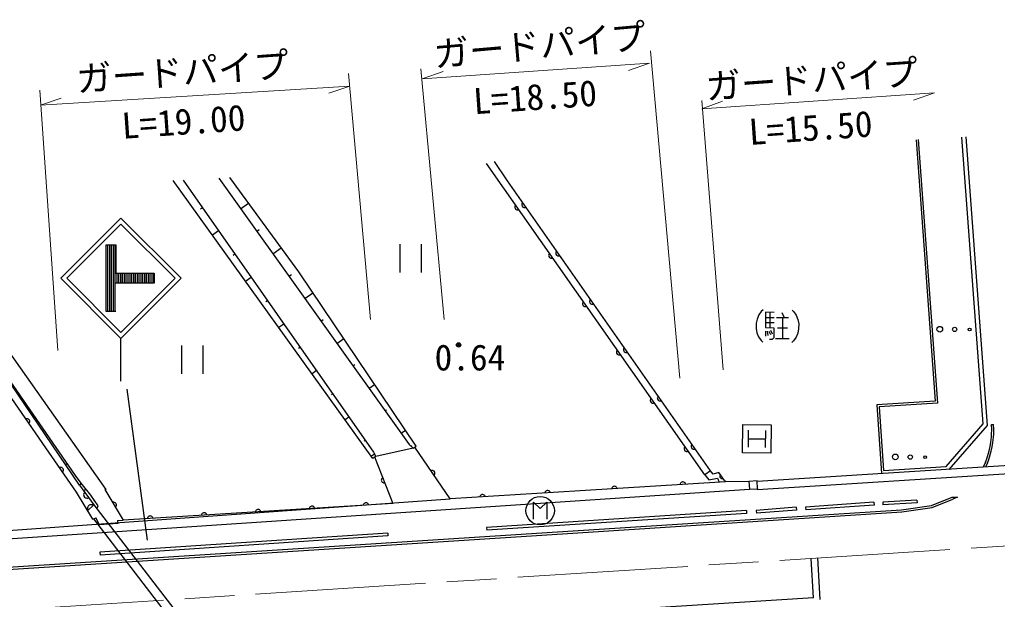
# Model space of a CAD drawing. Units: millimetres, scale not verified. Extents: x 40000 to 680000, y 20000 to 380000.
# Drawn here: x 370754 to 439641, y 278548 to 319404 of the extents above; entities that cross this region are included whole.
import ezdxf
from ezdxf.enums import TextEntityAlignment as Align

# ---------------------------------------------------------------- set-up
doc = ezdxf.new("R2010")
doc.units = ezdxf.units.MM
doc.header["$LTSCALE"] = 1000
doc.linetypes.add('CHAIN', pattern=[18.5, 12, -1.5, 3.5, -1.5])
for name, color, linetype, lineweight in [('M-BGD', 7, 'Continuous', 25), ('M-BGD-EXST', 7, 'Continuous', 25), ('M-BMK', 2, 'CHAIN', 13), ('M-STR-HTXT', 7, 'Continuous', 13), ('M-STR-STRC', 7, 'Continuous', 25)]:
    doc.layers.add(name, color=color, linetype=linetype, lineweight=lineweight)
doc.styles.add('ＭＳ ゴシック', font='')
doc.styles.get('ＭＳ ゴシック').set_extended_font_data('MS Gothic')

msp = doc.modelspace()

# ---------------------------------------------------------------- linework, layer by layer
at = {"layer": 'M-BGD'}
for p, q in [((433912, 310938), (435247, 292514)), ((434061, 310946), (435407, 292374)), ((438628, 290914), (437128, 311115)), ((438936, 290811), (437428, 311132)), ((405117, 308047), (404207, 309396)), ((419022, 287323), (403649, 309271)), ((395647, 288490), (381566, 308054)), ((382274, 308093), (395676, 288927)), ((384781, 308231), (398191, 289464)), ((390425, 301620), (385560, 308274)), ((419431, 287610), (405117, 308047)), ((360308, 306895), (372591, 289239)), ((374687, 287272), (361132, 306937)), ((376866, 286302), (362257, 306990)), ((383631, 306151), (383493, 306054)), ((386328, 306066), (386884, 306463)), ((405650, 306261), (405640, 306205)), ((405640, 306205), (405644, 306158)), ((405644, 306158), (405658, 306110)), ((405669, 306303), (405650, 306261)), ((405658, 306110), (405695, 306057)), ((405699, 306344), (405669, 306303)), ((405695, 306057), (405735, 306027)), ((405735, 306027), (405778, 306008)), ((405778, 306008), (405834, 305998)), ((405834, 305998), (405880, 306002)), ((405880, 306002), (405929, 306016)), ((406146, 306424), (406136, 306369)), ((406136, 306369), (406139, 306322)), ((406139, 306322), (406154, 306274)), ((406165, 306467), (406146, 306424)), ((406154, 306274), (406190, 306221)), ((406195, 306508), (406165, 306467)), ((406190, 306221), (406231, 306191)), ((406231, 306191), (406274, 306172)), ((406274, 306172), (406329, 306162)), ((406329, 306162), (406376, 306166)), ((406376, 306166), (406424, 306180)), ((384778, 304511), (384338, 304202)), ((387457, 304485), (387629, 304608)), ((388587, 302904), (389178, 303325)), ((397542, 303574), (397542, 301574)), ((399062, 301574), (399062, 303574)), ((385926, 302870), (385800, 302783)), ((408036, 302854), (408026, 302799)), ((408026, 302799), (408029, 302752)), ((408029, 302752), (408044, 302704)), ((408055, 302897), (408036, 302854)), ((408044, 302704), (408080, 302651)), ((408085, 302938), (408055, 302897)), ((408080, 302651), (408121, 302621)), ((408121, 302621), (408164, 302602)), ((408164, 302602), (408219, 302592)), ((408219, 302592), (408266, 302596)), ((408266, 302596), (408314, 302610)), ((408531, 303018), (408522, 302963)), ((408522, 302963), (408525, 302916)), ((408525, 302916), (408539, 302868)), ((408550, 303061), (408531, 303018)), ((408539, 302868), (408576, 302815)), ((408581, 303102), (408550, 303061)), ((408576, 302815), (408617, 302785)), ((408617, 302785), (408659, 302766)), ((408659, 302766), (408715, 302756)), ((408715, 302756), (408762, 302759)), ((408762, 302759), (408810, 302774)), ((387073, 301230), (386677, 300953)), ((389717, 301322), (389899, 301453)), ((398685, 289356), (390425, 301620)), ((374974, 286605), (365523, 300537)), ((390847, 299741), (391416, 300148)), ((410966, 299695), (410936, 299655)), ((388220, 299590), (388108, 299511)), ((410422, 299448), (410412, 299392)), ((410412, 299392), (410415, 299346)), ((410415, 299346), (410429, 299297)), ((410441, 299491), (410422, 299448)), ((410429, 299297), (410466, 299245)), ((410471, 299531), (410441, 299491)), ((410466, 299245), (410507, 299215)), ((410507, 299215), (410549, 299196)), ((410549, 299196), (410605, 299186)), ((410605, 299186), (410652, 299189)), ((410652, 299189), (410700, 299204)), ((410917, 299612), (410907, 299556)), ((410907, 299556), (410911, 299510)), ((410911, 299510), (410925, 299461)), ((410936, 299655), (410917, 299612)), ((410925, 299461), (410962, 299409)), ((410962, 299409), (411002, 299379)), ((411002, 299379), (411045, 299360)), ((411045, 299360), (411101, 299350)), ((411101, 299350), (411147, 299353)), ((411147, 299353), (411196, 299368)), ((422703, 298303), (422640, 298003)), ((422826, 298602), (422703, 298303)), ((423008, 298840), (422826, 298602)), ((423129, 298959), (423008, 298840)), ((423307, 298778), (423298, 297698)), ((423304, 298418), (423904, 298412)), ((423907, 298772), (423307, 298778)), ((423607, 298775), (423598, 297695)), ((424084, 298411), (424924, 298403)), ((424447, 298768), (424624, 298406)), ((424504, 298407), (424491, 296907)), ((425169, 298941), (425288, 298820)), ((425288, 298820), (425465, 298579)), ((425465, 298579), (425583, 298278)), ((389367, 297949), (389016, 297704)), ((391977, 298160), (392134, 298273)), ((422640, 298003), (422637, 297643)), ((422637, 297643), (422695, 297343)), ((423298, 297698), (423898, 297692)), ((423301, 298058), (423901, 298052)), ((423898, 297692), (423891, 296972)), ((424138, 297690), (424858, 297684)), ((425637, 297617), (425574, 297318)), ((425583, 298278), (425640, 297977)), ((425640, 297977), (425637, 297617)), ((393107, 296579), (393588, 296923)), ((422695, 297343), (422812, 297042)), ((422812, 297042), (422990, 296800)), ((423296, 297458), (423292, 297098)), ((423416, 297457), (423473, 297156)), ((423536, 297455), (423653, 297214)), ((423656, 297514), (423774, 297273)), ((423891, 296972), (423770, 296853)), ((424971, 296903), (424011, 296911)), ((425452, 297019), (425270, 296780)), ((425574, 297318), (425452, 297019)), ((382166, 296440), (382166, 294440)), ((383686, 294440), (383686, 296440)), ((390514, 296309), (390415, 296240)), ((413322, 296249), (413303, 296206)), ((413352, 296289), (413322, 296249)), ((422990, 296800), (423109, 296679)), ((423770, 296853), (423590, 296855)), ((425270, 296780), (425149, 296661)), ((412807, 296042), (412798, 295986)), ((412798, 295986), (412801, 295940)), ((412801, 295940), (412815, 295891)), ((412826, 296085), (412807, 296042)), ((412815, 295891), (412852, 295839)), ((412856, 296125), (412826, 296085)), ((412852, 295839), (412893, 295809)), ((412893, 295809), (412935, 295790)), ((412935, 295790), (412991, 295780)), ((412991, 295780), (413037, 295783)), ((413037, 295783), (413086, 295798)), ((413303, 296206), (413293, 296150)), ((413293, 296150), (413296, 296104)), ((413296, 296104), (413311, 296055)), ((413311, 296055), (413348, 296003)), ((413348, 296003), (413388, 295973)), ((413388, 295973), (413431, 295954)), ((413431, 295954), (413487, 295944)), ((413487, 295944), (413533, 295947)), ((413533, 295947), (413582, 295962)), ((394236, 294998), (394368, 295092)), ((391661, 294669), (391355, 294454)), ((395366, 293417), (395761, 293698)), ((392808, 293028), (392723, 292969)), ((415689, 292800), (415679, 292744)), ((415708, 292842), (415689, 292800)), ((415738, 292883), (415708, 292842)), ((415193, 292636), (415183, 292580)), ((415183, 292580), (415187, 292534)), ((415187, 292534), (415201, 292485)), ((415212, 292678), (415193, 292636)), ((415201, 292485), (415238, 292433)), ((415242, 292719), (415212, 292678)), ((415238, 292433), (415278, 292402)), ((415278, 292402), (415321, 292383)), ((415321, 292383), (415377, 292374)), ((415377, 292374), (415423, 292377)), ((415423, 292377), (415472, 292391)), ((415679, 292744), (415682, 292698)), ((415682, 292698), (415697, 292649)), ((415697, 292649), (415733, 292597)), ((415733, 292597), (415774, 292566)), ((415774, 292566), (415817, 292547)), ((415817, 292547), (415872, 292538)), ((415872, 292538), (415919, 292541)), ((415919, 292541), (415967, 292555)), ((435247, 292514), (431144, 292254)), ((431144, 292254), (431479, 287420)), ((435407, 292374), (431304, 292114)), ((431304, 292114), (431614, 287637)), ((371823, 291417), (371746, 291364)), ((396496, 291835), (396601, 291911)), ((371231, 291277), (371183, 291263)), ((371278, 291280), (371231, 291277)), ((371333, 291270), (371278, 291280)), ((371376, 291251), (371333, 291270)), ((371416, 291221), (371376, 291251)), ((371411, 290934), (371441, 290975)), ((371453, 291168), (371416, 291221)), ((371441, 290975), (371460, 291017)), ((371467, 291120), (371453, 291168)), ((371460, 291017), (371470, 291073)), ((371470, 291073), (371467, 291120)), ((393955, 291388), (393693, 291205)), ((436020, 287910), (438628, 290914)), ((436246, 287713), (438936, 290811)), ((439216, 290877), (439366, 290885)), ((439236, 290518), (439216, 290877)), ((439386, 290521), (439366, 290885)), ((397626, 290254), (397933, 290474)), ((439220, 290001), (439233, 290197)), ((439233, 290197), (439236, 290518)), ((439369, 289990), (439383, 290191)), ((439383, 290191), (439386, 290521)), ((372969, 289759), (372941, 289740)), ((395102, 289748), (395031, 289697)), ((398191, 289464), (398474, 289198)), ((398332, 289331), (398397, 289400)), ((398598, 289282), (398685, 289356)), ((418074, 289394), (418065, 289338)), ((418065, 289338), (418068, 289291)), ((418093, 289436), (418074, 289394)), ((418124, 289477), (418093, 289436)), ((463123, 289425), (422708, 286865)), ((439060, 289026), (439130, 289332)), ((439130, 289332), (439178, 289618)), ((439178, 289618), (439220, 290001)), ((439277, 289302), (439327, 289597)), ((439327, 289597), (439369, 289990)), ((372591, 289239), (374746, 286116)), ((395765, 288775), (395538, 288643)), ((395676, 288927), (395854, 288622)), ((398474, 289198), (395854, 288622)), ((398474, 289198), (398598, 289282)), ((401082, 285630), (398598, 289282)), ((417579, 289230), (417569, 289174)), ((417569, 289174), (417572, 289127)), ((417572, 289127), (417587, 289079)), ((417598, 289272), (417579, 289230)), ((417587, 289079), (417623, 289026)), ((417628, 289313), (417598, 289272)), ((417623, 289026), (417664, 288996)), ((417664, 288996), (417707, 288977)), ((417707, 288977), (417762, 288967)), ((417762, 288967), (417809, 288971)), ((417809, 288971), (417857, 288985)), ((418068, 289291), (418082, 289243)), ((418082, 289243), (418119, 289190)), ((418119, 289190), (418160, 289160)), ((418160, 289160), (418202, 289141)), ((418202, 289141), (418258, 289131)), ((418258, 289131), (418305, 289135)), ((418305, 289135), (418353, 289149)), ((463161, 288826), (422749, 286266)), ((438888, 288464), (439060, 289026)), ((439030, 288415), (439205, 288987)), ((439205, 288987), (439277, 289302)), ((374114, 288101), (374009, 288028)), ((395647, 288490), (395761, 288586)), ((395761, 288586), (395854, 288622)), ((395761, 288586), (397056, 285303)), ((438793, 288219), (438627, 287873)), ((438793, 288219), (438888, 288464)), ((438930, 288159), (438799, 287884)), ((438930, 288159), (439030, 288415)), ((373603, 287856), (373555, 287842)), ((373650, 287859), (373603, 287856)), ((373706, 287849), (373650, 287859)), ((373748, 287829), (373706, 287849)), ((373788, 287799), (373748, 287829)), ((373782, 287513), (373812, 287553)), ((373825, 287746), (373788, 287799)), ((373812, 287553), (373832, 287595)), ((373839, 287698), (373825, 287746)), ((373832, 287595), (373842, 287651)), ((373842, 287651), (373839, 287698)), ((375100, 286750), (374687, 287272)), ((399776, 287635), (399727, 287621)), ((399823, 287638), (399776, 287635)), ((399878, 287627), (399823, 287638)), ((399920, 287607), (399878, 287627)), ((399961, 287577), (399920, 287607)), ((399952, 287290), (399983, 287331)), ((399997, 287524), (399961, 287577)), ((399983, 287331), (400003, 287373)), ((400010, 287475), (399997, 287524)), ((400003, 287373), (400013, 287429)), ((400013, 287429), (400010, 287475)), ((419431, 287610), (419022, 287323)), ((419022, 287323), (419312, 286968)), ((419616, 287386), (419431, 287610)), ((420025, 287488), (419616, 287386)), ((420402, 286921), (420025, 287488)), ((420092, 287268), (420084, 287226)), ((420107, 287299), (420092, 287268)), ((420130, 287329), (420107, 287299)), ((431614, 287637), (436020, 287910)), ((374893, 287011), (374855, 286981)), ((375100, 286750), (374974, 286605)), ((374974, 286605), (375995, 285218)), ((375781, 285896), (375100, 286750)), ((396245, 287009), (396237, 286963)), ((396237, 286963), (396240, 286913)), ((396240, 286913), (396264, 286853)), ((396268, 287061), (396245, 287009)), ((396264, 286853), (396296, 286814)), ((396296, 287098), (396268, 287061)), ((396335, 287131), (396296, 287098)), ((396296, 286814), (396333, 286786)), ((396333, 286786), (396385, 286763)), ((396385, 286763), (396431, 286756)), ((396431, 286756), (396482, 286758)), ((420479, 286845), (410246, 286195)), ((417301, 286694), (417289, 286645)), ((417323, 286736), (417301, 286694)), ((417360, 286778), (417323, 286736)), ((417399, 286805), (417360, 286778)), ((417445, 286824), (417399, 286805)), ((417509, 286828), (417445, 286824)), ((417558, 286815), (417509, 286828)), ((417600, 286793), (417558, 286815)), ((417642, 286756), (417600, 286793)), ((417669, 286718), (417642, 286756)), ((417688, 286671), (417669, 286718)), ((419312, 286968), (419926, 287096)), ((419926, 287096), (420031, 286816)), ((420084, 287226), (420085, 287191)), ((420085, 287191), (420095, 287155)), ((420095, 287155), (420122, 287115)), ((420122, 287115), (420152, 287091)), ((420152, 287091), (420184, 287076)), ((420184, 287076), (420225, 287068)), ((420225, 287068), (420260, 287070)), ((420260, 287070), (420297, 287080)), ((420402, 286921), (420479, 286845)), ((422138, 286866), (420479, 286845)), ((422706, 286894), (422138, 286855)), ((422138, 286855), (422176, 286307)), ((422744, 286347), (422706, 286894)), ((353538, 281725), (422176, 286307)), ((374746, 286116), (375901, 284207)), ((375278, 286008), (375267, 285938)), ((375267, 285938), (375272, 285880)), ((375440, 286323), (375278, 286193)), ((375300, 286061), (375278, 286008)), ((375337, 286113), (375300, 286061)), ((376282, 285135), (375781, 285896)), ((376753, 286288), (376866, 286302)), ((376753, 286288), (378054, 284142)), ((410246, 286195), (401082, 285630)), ((403245, 285891), (403208, 285849)), ((403284, 285918), (403245, 285891)), ((403330, 285937), (403284, 285918)), ((403394, 285940), (403330, 285937)), ((403443, 285927), (403394, 285940)), ((403485, 285906), (403443, 285927)), ((403527, 285869), (403485, 285906)), ((407768, 286090), (407755, 286041)), ((407790, 286131), (407768, 286090)), ((407827, 286174), (407790, 286131)), ((407866, 286200), (407827, 286174)), ((407912, 286219), (407866, 286200)), ((407976, 286223), (407912, 286219)), ((408025, 286210), (407976, 286223)), ((408067, 286189), (408025, 286210)), ((408109, 286151), (408067, 286189)), ((408135, 286113), (408109, 286151)), ((408154, 286066), (408135, 286113)), ((412473, 286385), (412460, 286336)), ((412495, 286427), (412473, 286385)), ((412532, 286469), (412495, 286427)), ((412570, 286496), (412532, 286469)), ((412617, 286515), (412570, 286496)), ((412681, 286519), (412617, 286515)), ((412730, 286506), (412681, 286519)), ((412771, 286485), (412730, 286506)), ((412814, 286447), (412771, 286485)), ((412840, 286409), (412814, 286447)), ((412859, 286362), (412840, 286409)), ((422176, 286307), (422744, 286347)), ((422744, 286347), (422749, 286266)), ((369623, 283376), (401082, 285630)), ((375272, 285880), (375292, 285819)), ((375292, 285819), (375339, 285755)), ((375339, 285755), (375391, 285719)), ((375391, 285719), (375445, 285696)), ((375445, 285696), (375515, 285686)), ((375515, 285686), (375573, 285691)), ((375995, 285218), (375548, 284791)), ((375573, 285691), (375633, 285710)), ((375709, 285208), (375652, 285181)), ((375766, 285220), (375709, 285208)), ((375837, 285219), (375766, 285220)), ((375893, 285203), (375837, 285219)), ((375949, 285174), (375893, 285203)), ((376032, 285516), (375980, 285482)), ((375995, 285218), (384836, 273716)), ((377349, 285397), (377300, 285386)), ((377396, 285398), (377349, 285397)), ((377451, 285384), (377396, 285398)), ((377492, 285362), (377451, 285384)), ((377531, 285330), (377492, 285362)), ((377564, 285275), (377531, 285330)), ((377575, 285226), (377564, 285275)), ((377575, 285179), (377575, 285226)), ((397056, 285303), (378054, 284142)), ((394969, 285224), (394956, 285175)), ((394991, 285265), (394969, 285224)), ((395028, 285308), (394991, 285265)), ((395066, 285334), (395028, 285308)), ((395113, 285353), (395066, 285334)), ((395177, 285357), (395113, 285353)), ((395226, 285344), (395177, 285357)), ((395268, 285322), (395226, 285344)), ((395310, 285285), (395268, 285322)), ((395336, 285246), (395310, 285285)), ((395355, 285199), (395336, 285246)), ((403186, 285807), (403173, 285759)), ((403208, 285849), (403186, 285807)), ((403553, 285830), (403527, 285869)), ((403572, 285783), (403553, 285830)), ((406949, 284204), (406949, 285404)), ((406949, 285404), (407429, 284964)), ((407429, 284964), (407909, 285404)), ((407909, 285404), (407909, 284204)), ((434997, 285172), (436444, 285746)), ((435036, 285026), (436499, 285607)), ((436444, 285746), (436816, 285745)), ((436816, 285745), (436499, 285607)), ((375549, 285013), (375547, 284943)), ((375547, 284943), (375560, 284886)), ((375564, 285069), (375549, 285013)), ((375560, 284886), (375587, 284828)), ((375594, 285125), (375564, 285069)), ((375652, 285181), (375594, 285125)), ((376208, 284942), (376282, 285135)), ((377507, 285044), (377540, 285083)), ((377540, 285083), (377562, 285124)), ((377562, 285124), (377575, 285179)), ((383568, 284527), (383555, 284478)), ((383590, 284569), (383568, 284527)), ((383627, 284611), (383590, 284569)), ((383666, 284638), (383627, 284611)), ((383712, 284656), (383666, 284638)), ((383776, 284660), (383712, 284656)), ((383825, 284647), (383776, 284660)), ((383867, 284626), (383825, 284647)), ((383909, 284588), (383867, 284626)), ((383935, 284550), (383909, 284588)), ((383954, 284503), (383935, 284550)), ((387368, 284760), (387355, 284711)), ((387390, 284801), (387368, 284760)), ((387427, 284843), (387390, 284801)), ((387466, 284870), (387427, 284843)), ((387513, 284889), (387466, 284870)), ((387577, 284892), (387513, 284889)), ((387626, 284879), (387577, 284892)), ((387667, 284858), (387626, 284879)), ((387709, 284820), (387667, 284858)), ((387736, 284782), (387709, 284820)), ((387755, 284735), (387736, 284782)), ((391169, 284992), (391156, 284943)), ((391190, 285033), (391169, 284992)), ((391228, 285075), (391190, 285033)), ((391266, 285102), (391228, 285075)), ((391313, 285121), (391266, 285102)), ((391377, 285125), (391313, 285121)), ((391426, 285112), (391377, 285125)), ((391467, 285090), (391426, 285112)), ((391510, 285053), (391467, 285090)), ((391536, 285014), (391510, 285053)), ((391555, 284967), (391536, 285014)), ((407543, 283236), (432891, 284871)), ((407553, 283086), (432906, 284721)), ((432891, 284871), (434997, 285172)), ((432906, 284721), (435036, 285026)), ((375910, 284193), (376118, 284288)), ((375973, 284221), (384039, 273726)), ((376390, 283815), (376118, 284288)), ((377669, 283900), (376390, 283815)), ((377648, 284099), (378054, 284142)), ((377648, 284099), (377669, 283900)), ((379768, 284295), (379755, 284246)), ((379789, 284337), (379768, 284295)), ((379827, 284379), (379789, 284337)), ((379865, 284405), (379827, 284379)), ((379912, 284424), (379865, 284405)), ((379976, 284428), (379912, 284424)), ((380025, 284415), (379976, 284428)), ((380066, 284394), (380025, 284415)), ((380109, 284356), (380066, 284394)), ((380135, 284318), (380109, 284356)), ((380154, 284271), (380135, 284318)), ((354956, 279850), (407543, 283236)), ((354965, 279701), (407553, 283086)), ((426689, 278664), (426530, 281441)), ((427146, 278554), (426980, 281470)), ((426689, 278664), (405112, 277299))]:
    msp.add_line(p, q, dxfattribs=at)
for centre, radius in [((435580, 297585), 200), ((436630, 297575), 150), ((437680, 297566), 100), ((401683, 296482), 150), ((401683, 296482), 90), ((401683, 296482), 30), ((432447, 288588), 200), ((433497, 288579), 150), ((434547, 288570), 100), ((407429, 284804), 1000)]:
    msp.add_circle(centre, radius, dxfattribs=at)
at = {"layer": 'M-BGD-EXST'}
for p, q in [((421678, 288874), (421695, 290874)), ((421695, 290874), (423695, 290857)), ((423695, 290857), (423677, 288857)), ((422091, 290471), (422081, 289271)), ((423291, 290460), (423281, 289260)), ((422086, 289871), (423286, 289860)), ((423677, 288857), (421678, 288874))]:
    msp.add_line(p, q, dxfattribs=at)
at = {"layer": 'M-BMK'}
msp.add_line((565515, 290401), (317088, 274385), dxfattribs=at)
at = {"layer": 'M-STR-HTXT'}
for p, q in [((417270, 294128), (415194, 317193)), ((415123, 316340), (399120, 315233)), ((415123, 316340), (413655, 315818)), ((395474, 298280), (393915, 315609)), ((400663, 298280), (399029, 315935)), ((399120, 315233), (400587, 315756)), ((373447, 296088), (372190, 314418)), ((394013, 314723), (372221, 313361)), ((394013, 314723), (392542, 314210)), ((435201, 314234), (418809, 313125)), ((435201, 314234), (433733, 313714)), ((372221, 313361), (373692, 313873)), ((418809, 313125), (420277, 313645)), ((420315, 294719), (418810, 313708))]:
    msp.add_line(p, q, dxfattribs=at)
at = {"layer": 'M-STR-STRC'}
for p, q in [((373651, 301177), (377894, 305420)), ((377894, 305420), (382136, 301177)), ((377894, 304995), (374075, 301177)), ((381712, 301177), (377894, 304995)), ((376844, 298827), (376844, 303527)), ((376844, 303527), (377544, 303527)), ((376974, 298827), (376974, 303527)), ((377104, 298827), (377104, 303527)), ((377234, 298827), (377234, 303527)), ((377364, 298827), (377364, 303527)), ((377494, 298827), (377494, 303527)), ((377544, 303527), (377544, 301527)), ((377894, 296934), (373651, 301177)), ((374075, 301177), (377894, 297359)), ((377544, 301527), (380244, 301527)), ((377624, 300827), (377624, 301527)), ((377754, 300827), (377754, 301527)), ((377884, 300827), (377884, 301527)), ((377894, 297359), (381712, 301177)), ((382136, 301177), (377894, 296934)), ((378014, 300827), (378014, 301527)), ((378144, 300827), (378144, 301527)), ((378274, 300827), (378274, 301527)), ((378404, 300827), (378404, 301527)), ((378534, 300827), (378534, 301527)), ((378664, 300827), (378664, 301527)), ((378794, 300827), (378794, 301527)), ((378924, 300827), (378924, 301527)), ((379054, 300827), (379054, 301527)), ((379184, 300827), (379184, 301527)), ((379314, 300827), (379314, 301527)), ((379444, 300827), (379444, 301527)), ((379574, 300827), (379574, 301527)), ((379704, 300827), (379704, 301527)), ((379834, 300827), (379834, 301527)), ((379964, 300827), (379964, 301527)), ((380094, 300827), (380094, 301527)), ((380224, 300827), (380224, 301527)), ((380244, 301527), (380244, 300827)), ((380244, 300827), (377544, 300827)), ((377544, 298827), (376844, 298827)), ((377894, 293934), (377894, 296934)), ((379761, 282728), (378325, 293360)), ((430933, 285400), (426126, 285052)), ((430947, 285200), (426140, 284853)), ((430933, 285400), (430947, 285200)), ((433973, 285544), (431565, 285405)), ((431565, 285405), (431576, 285205)), ((433985, 285344), (431576, 285205)), ((433973, 285544), (433985, 285344)), ((421962, 284810), (403656, 283626)), ((421974, 284611), (403669, 283426)), ((421962, 284810), (421974, 284611)), ((425470, 285039), (422652, 284821)), ((422652, 284821), (422668, 284622)), ((425485, 284840), (422668, 284622)), ((425470, 285039), (425485, 284840)), ((426126, 285052), (426140, 284853)), ((396686, 283226), (376412, 281876)), ((396686, 283226), (396699, 283026)), ((403656, 283626), (403669, 283426)), ((396699, 283026), (376426, 281676)), ((376412, 281876), (376426, 281676))]:
    msp.add_line(p, q, dxfattribs=at)

# ---------------------------------------------------------------- texts
at = {"layer": 'M-BGD', "style": 'ＭＳ ゴシック'}
msp.add_text('0.64', height=1833, dxfattribs=at).set_placement((399988, 294132), align=Align.BOTTOM_LEFT)
at = {"layer": 'M-STR-HTXT', "style": 'ＭＳ ゴシック'}
for s, rotation, p in [('ガードパイプ', 5, (400062, 315494)), ('ガードパイプ', 4, (374861, 313746)), ('ガードパイプ', 4, (419182, 313216)), ('L=18.50', 4, (402817, 312183)), ('L=19.00', 4, (378052, 310452)), ('L=15.50', 4, (422225, 310016))]:
    msp.add_text(s, height=1833, rotation=rotation, dxfattribs=at).set_placement(p, align=Align.BOTTOM_LEFT)

doc.saveas('drawing.dxf')
